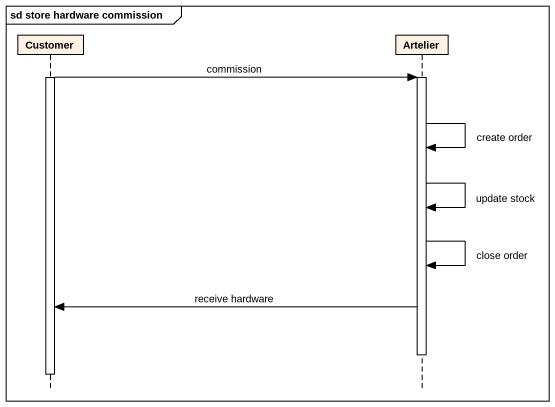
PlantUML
@startuml
mainframe sd store hardware commission
hide footbox
participant Customer
participant Artelier

activate Customer
Customer -> Artelier : commission
activate Artelier
Artelier -> Artelier : create order
Artelier -> Artelier : update stock
Artelier -> Artelier : close order
Artelier -> Customer : receive hardware
deactivate Artelier
deactivate Customer
@enduml
